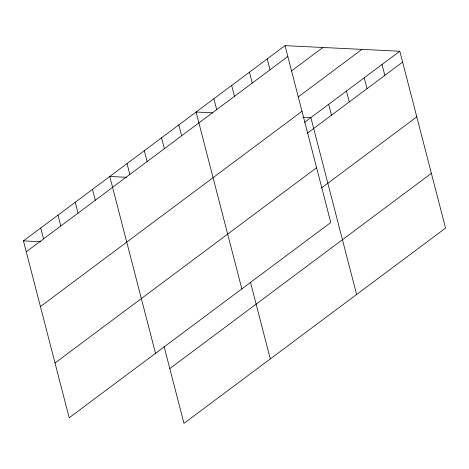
<?xml version="1.0" encoding="UTF-8"?>
<svg xmlns="http://www.w3.org/2000/svg" width="469" height="469" viewBox="0 0 469 469"><rect width="100%" height="100%" fill="white"/><g stroke="black" fill="none" stroke-linecap="round" stroke-linejoin="round"><path stroke-width="0.7" d="M285.023 45.64L330.768 222.511L69.195 417.773L23.45 240.902L285.023 45.64L399.805 51.227L445.55 228.098L183.977 423.36L163.968 346.011M26.264 251.777L287.837 56.515M291.343 71.042L322.901 47.48M298.237 96.925L361.927 49.38M40.428 306.556L302.001 111.294M304.545 122.339L399.805 51.227M307.353 133.214L402.619 62.101M55.025 363L316.598 167.732M321.523 187.993L416.789 116.881M169.807 368.581L431.38 173.319M212.844 112.841L196.089 112.027L241.834 288.898M302.863 117.227L310.871 117.613L356.616 294.485M126.524 177.282L109.769 176.467L155.515 353.339M23.45 240.902L40.932 241.752M382.018 64.499L384.832 75.38M364.231 77.778L367.045 88.659M346.444 91.056L349.258 101.937M328.658 104.335L331.472 115.21M267.236 58.918L270.05 69.793M249.449 72.197L252.263 83.072M231.663 85.469L234.477 96.35M213.876 98.748L216.69 109.629M250.475 282.274L270.296 358.926M178.824 124.918L181.638 135.793M161.559 137.804L164.373 148.679M144.3 150.69L147.108 161.565M127.035 163.575L129.849 174.456M92.504 189.353L95.318 200.228M75.239 202.239L78.053 213.119M57.98 215.13L60.788 226.005M40.715 228.016L43.529 238.891"/></g></svg>
